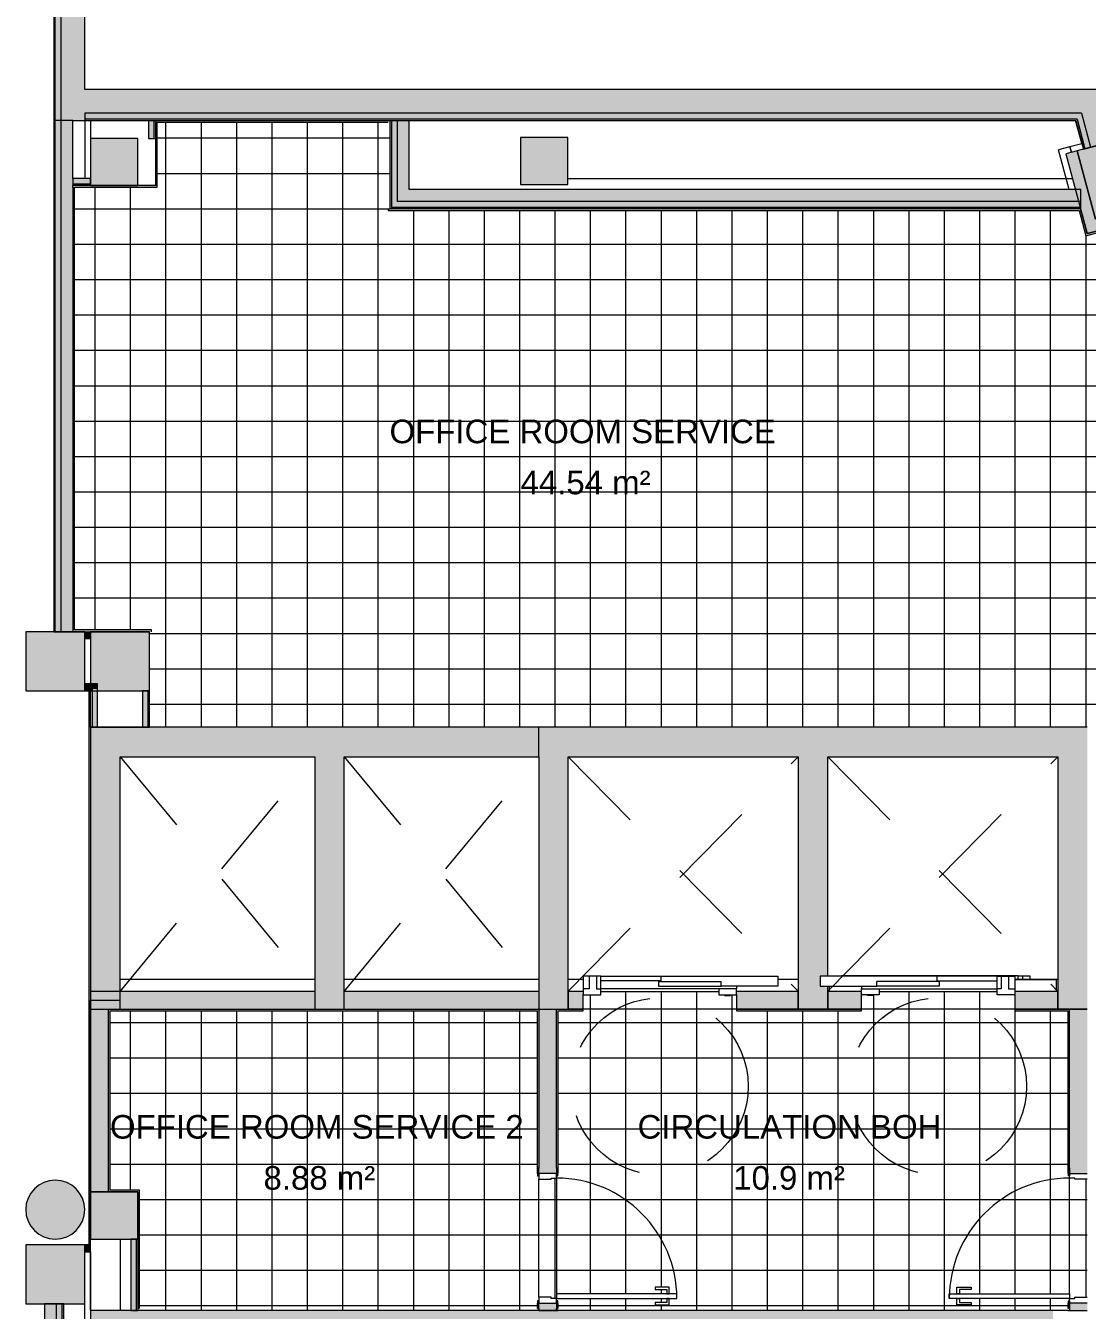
# Model space of a CAD drawing. Header units: metres. Extents: x -227.9 to -140, y 38 to 92.1.
# Drawn here: x -170.39 to -161.39, y 58.76 to 69.65 of the extents above; entities that cross this region are included whole.
import ezdxf

# ---------------------------------------------------------------- set-up
doc = ezdxf.new("R2010")
doc.units = ezdxf.units.M
doc.linetypes.add('JIS_02_0.7', pattern=[1.35, 0.75, -0.6])
for name, color, linetype, lineweight in [('A-AREA-IDEN', 7, 'Continuous', 9), ('A-DOOR', 7, 'Continuous', 5), ('A-FLOR', 7, 'Continuous', 5), ('A-FLOR-PATT', 7, 'Continuous', 5), ('A-WALL', 7, 'Continuous', 5), ('A-WALL-PATT', 7, 'Continuous', 13), ('I-WALL', 7, 'Continuous', 5), ('S-COLS', 7, 'Continuous', 5)]:
    doc.layers.add(name, color=color, linetype=linetype, lineweight=lineweight)
doc.layers.add('A-DETL', color=94, linetype='Continuous', lineweight=5, true_color=0x00a600)
doc.layers.add('A-DETL-MBND', color=9, linetype='Continuous', lineweight=5, true_color=0xc0c0c0)
doc.styles.add('Arial_1', font='arial.ttf', dxfattribs={"height": 0.2})

msp = doc.modelspace()

# ---------------------------------------------------------------- hatches: boundary and pattern name
at = {"layer": 'A-WALL', "true_color": 0xaaaaaa}
h = msp.add_hatch(color=253, dxfattribs=at)
h.paths.add_polyline_path([(-170.152, 68.848), (-170.139, 68.848), (-170.139, 78.315), (-170.152, 78.315), (-170.152, 69.215)])
h.paths.add_polyline_path([(-170.139, 78.465), (-170.139, 79.825), (-170.152, 79.825), (-170.152, 78.465)])
h.paths.add_polyline_path([(-170.139, 79.925), (-170.139, 82.338), (-170.152, 82.338), (-170.152, 79.925)])
h.paths.add_polyline_path([(-170.152, 82.488), (-170.139, 82.488), (-170.139, 85.84), (-170.152, 85.84), (-170.152, 84.218)])
h = msp.add_hatch(color=253, dxfattribs=at)
h.paths.add_polyline_path([(-170.094, 68.848), (-170.089, 68.848), (-170.089, 78.315), (-170.139, 78.315), (-170.139, 68.848)])
h.paths.add_polyline_path([(-170.089, 78.415), (-170.089, 79.825), (-170.139, 79.825), (-170.139, 78.415)])
h.paths.add_polyline_path([(-170.089, 79.925), (-170.089, 82.338), (-170.139, 82.338), (-170.139, 79.925)])
h.paths.add_polyline_path([(-170.089, 82.488), (-170.089, 85.84), (-170.139, 85.84), (-170.139, 82.488)])
for points in [[(-169.889, 68.848), (-169.889, 85.84), (-170.089, 85.84), (-170.089, 68.848)], [(-147.893, 68.911), (-147.856, 68.911), (-147.856, 69.111), (-169.889, 69.111), (-169.889, 68.911), (-149.537, 68.911)]]:
    msp.add_hatch(color=253, dxfattribs=at).paths.add_polyline_path(points)
h = msp.add_hatch(color=253, dxfattribs=at)
h.paths.add_polyline_path([(-147.856, 68.861), (-147.856, 68.911), (-149.733, 68.911), (-149.72, 68.861), (-147.893, 68.861)])
h.paths.add_polyline_path([(-150.359, 68.861), (-149.824, 68.861), (-149.836, 68.911), (-154.407, 68.911), (-154.394, 68.861), (-151.182, 68.861)])
h.paths.add_polyline_path([(-154.549, 68.861), (-154.554, 68.882), (-154.639, 68.861), (-154.601, 68.861)])
h.paths.add_polyline_path([(-155.293, 68.861), (-155.25, 68.861), (-155.052, 68.911), (-161.283, 68.911), (-161.269, 68.861), (-156.115, 68.861)])
h.paths.add_polyline_path([(-161.476, 68.861), (-161.425, 68.861), (-161.438, 68.911), (-169.889, 68.911), (-169.889, 68.861), (-161.871, 68.861)])
h = msp.add_hatch(color=253, dxfattribs=at)
h.paths.add_polyline_path([(-147.856, 68.848), (-147.856, 68.861), (-149.669, 68.861), (-149.666, 68.848), (-147.893, 68.848)])
h.paths.add_polyline_path([(-149.82, 68.848), (-149.824, 68.861), (-154.394, 68.861), (-154.391, 68.848), (-150.359, 68.848)])
h.paths.add_polyline_path([(-156.115, 68.848), (-155.301, 68.848), (-155.25, 68.861), (-161.269, 68.861), (-161.266, 68.848), (-157.76, 68.848)])
h.paths.add_polyline_path([(-161.473, 68.848), (-161.476, 68.861), (-169.889, 68.861), (-169.889, 68.848), (-161.486, 68.848)])
at = {"layer": 'A-WALL-PATT', "lineweight": 5, "true_color": 0xaaaaaa}
for points in [[(-169.589, 61.314), (-169.589, 63.704), (-169.839, 63.704), (-169.839, 61.314)], [(-169.589, 63.454), (-166.039, 63.454), (-166.039, 63.704), (-169.589, 63.704)], [(-166.039, 61.314), (-165.789, 61.314), (-165.789, 63.704), (-166.039, 63.704), (-166.039, 62.785)], [(-162.694, 63.454), (-161.639, 63.454), (-161.639, 63.704), (-165.789, 63.704), (-165.789, 63.454), (-163.589, 63.454)], [(-161.639, 61.314), (-161.389, 61.314), (-161.389, 63.704), (-161.639, 63.704), (-161.639, 61.713)], [(-167.689, 61.314), (-167.689, 63.454), (-167.939, 63.454), (-167.939, 61.314)], [(-163.839, 61.314), (-163.589, 61.314), (-163.589, 61.509), (-163.654, 61.509), (-163.654, 61.594), (-163.589, 61.594), (-163.589, 63.454), (-163.839, 63.454), (-163.839, 61.509)], [(-161.679, 58.51), (-161.679, 58.76), (-169.839, 58.76), (-169.839, 58.51), (-161.871, 58.51)]]:
    msp.add_hatch(color=253, dxfattribs=at).paths.add_polyline_path(points)
at = {"layer": 'I-WALL', "true_color": 0xaaaaaa}
for points in [[(-170.139, 64.514), (-170.139, 68.848), (-170.152, 68.848), (-170.152, 64.514)], [(-170.089, 64.514), (-170.089, 68.848), (-170.139, 68.848), (-170.139, 64.514), (-170.094, 64.514)], [(-169.989, 64.514), (-169.989, 68.848), (-170.089, 68.848), (-170.089, 64.514)], [(-169.302, 68.697), (-169.302, 68.848), (-169.348, 68.848), (-169.348, 68.697)], [(-169.289, 68.697), (-169.289, 68.848), (-169.302, 68.848), (-169.302, 68.697)], [(-167.317, 68.833), (-167.317, 68.848), (-169.289, 68.848), (-169.289, 68.833), (-167.627, 68.833)], [(-167.289, 68.112), (-167.289, 68.848), (-167.302, 68.848), (-167.302, 68.112)], [(-167.239, 68.162), (-167.239, 68.848), (-167.289, 68.848), (-167.289, 68.162)], [(-167.139, 68.262), (-167.139, 68.848), (-167.239, 68.848), (-167.239, 68.262)], [(-161.422, 68.605), (-161.409, 68.608), (-161.473, 68.848), (-161.486, 68.848), (-161.441, 68.679)], [(-161.409, 68.608), (-161.361, 68.621), (-161.425, 68.861), (-161.476, 68.861), (-161.428, 68.679)], [(-161.361, 68.621), (-161.216, 68.66), (-161.283, 68.911), (-161.438, 68.911), (-161.376, 68.679)], [(-169.274, 68.282), (-169.274, 68.833), (-169.289, 68.833), (-169.289, 68.282)], [(-169.839, 68.31), (-169.839, 68.356), (-169.989, 68.356), (-169.989, 68.31)], [(-169.839, 68.297), (-169.839, 68.31), (-169.989, 68.31), (-169.989, 68.297)], [(-169.289, 68.282), (-169.289, 68.297), (-169.989, 68.297), (-169.989, 68.282), (-169.974, 68.282)], [(-169.989, 64.529), (-169.974, 64.529), (-169.974, 68.282), (-169.989, 68.282), (-169.989, 64.928)], [(-161.444, 68.162), (-161.444, 68.262), (-167.239, 68.262), (-167.239, 68.162), (-161.871, 68.162)], [(-161.458, 68.084), (-161.443, 68.084), (-161.447, 68.099), (-167.317, 68.099), (-167.317, 68.084), (-161.871, 68.084)], [(-161.444, 68.099), (-161.444, 68.112), (-167.302, 68.112), (-167.302, 68.099), (-161.871, 68.099)], [(-161.871, 68.112), (-161.444, 68.112), (-161.444, 68.162), (-167.289, 68.162), (-167.289, 68.112), (-162.694, 68.112)], [(-161.405, 67.885), (-161.391, 67.889), (-161.443, 68.084), (-161.458, 68.084)], [(-161.401, 67.871), (-161.258, 67.909), (-161.262, 67.923), (-161.405, 67.885)], [(-169.989, 64.514), (-169.324, 64.514), (-169.324, 64.529), (-169.989, 64.529)], [(-169.839, 64.501), (-169.839, 64.514), (-169.889, 64.514), (-169.889, 64.501)], [(-169.839, 64.455), (-169.839, 64.501), (-169.889, 64.501), (-169.889, 64.455)], [(-169.826, 64.027), (-169.78, 64.027), (-169.78, 64.073), (-169.889, 64.073), (-169.889, 64.027)], [(-169.826, 64.014), (-169.826, 64.027), (-169.889, 64.027), (-169.889, 64.014), (-169.839, 64.014)], [(-169.839, 59.314), (-169.839, 64.014), (-169.854, 64.014), (-169.854, 59.314)], [(-169.826, 63.704), (-169.826, 64.014), (-169.839, 64.014), (-169.839, 63.704)], [(-169.78, 63.704), (-169.78, 64.027), (-169.826, 64.027), (-169.826, 63.704)], [(-169.352, 63.704), (-169.352, 64.014), (-169.398, 64.014), (-169.398, 63.704)], [(-169.339, 63.704), (-169.339, 64.014), (-169.352, 64.014), (-169.352, 63.704)], [(-166.039, 63.454), (-166.039, 63.704), (-169.839, 63.704), (-169.839, 63.454), (-167.689, 63.454)], [(-169.589, 61.389), (-169.589, 63.454), (-169.839, 63.454), (-169.839, 61.389)], [(-166.039, 61.314), (-166.039, 61.464), (-169.839, 61.464), (-169.839, 61.314), (-169.272, 61.314)], [(-169.839, 59.764), (-169.689, 59.764), (-169.689, 61.314), (-169.839, 61.314), (-169.839, 60.642)], [(-169.674, 61.299), (-166.039, 61.299), (-166.039, 61.314), (-169.689, 61.314), (-169.689, 61.299)], [(-169.674, 59.764), (-169.674, 61.299), (-169.689, 61.299), (-169.689, 59.764)], [(-169.439, 59.764), (-169.424, 59.764), (-169.424, 59.779), (-169.674, 59.779), (-169.674, 59.764)], [(-169.424, 58.775), (-169.424, 59.764), (-169.439, 59.764), (-169.439, 58.775)], [(-169.498, 58.76), (-169.452, 58.76), (-169.452, 59.364), (-169.498, 59.364), (-169.498, 59.034)], [(-169.452, 58.76), (-169.439, 58.76), (-169.439, 59.364), (-169.452, 59.364), (-169.452, 59.034)], [(-169.839, 59.301), (-169.839, 59.314), (-169.889, 59.314), (-169.889, 59.301)], [(-169.839, 59.255), (-169.839, 59.301), (-169.889, 59.301), (-169.889, 59.255)], [(-170.129, 55.68), (-170.129, 58.814), (-170.229, 58.814), (-170.229, 55.68)]]:
    msp.add_hatch(color=253, dxfattribs=at).paths.add_polyline_path(points)
h = msp.add_hatch(color=253, dxfattribs=at)
h.paths.add_polyline_path([(-164.338, 61.314), (-163.839, 61.314), (-163.839, 61.464), (-164.364, 61.464), (-164.364, 61.314)])
h.paths.add_polyline_path([(-165.789, 61.314), (-165.664, 61.314), (-165.664, 61.464), (-165.789, 61.464), (-165.789, 61.434)])
h = msp.add_hatch(color=253, dxfattribs=at)
h.paths.add_polyline_path([(-161.871, 61.314), (-161.639, 61.314), (-161.639, 61.464), (-162.004, 61.464), (-162.004, 61.314), (-161.882, 61.314)])
h.paths.add_polyline_path([(-163.304, 61.314), (-163.304, 61.464), (-163.589, 61.464), (-163.589, 61.314)])
h = msp.add_hatch(color=253, dxfattribs=at)
h.paths.add_polyline_path([(-166.047, 58.775), (-166.049, 58.776), (-166.049, 58.821), (-166.054, 58.821), (-166.054, 58.775), (-166.049, 58.775)])
h.paths.add_polyline_path([(-166.049, 59.921), (-166.049, 59.966), (-166.039, 59.966), (-166.039, 61.299), (-166.054, 61.299), (-166.054, 59.921)])
h = msp.add_hatch(color=253, dxfattribs=at)
h.paths.add_polyline_path([(-165.983, 58.76), (-165.889, 58.76), (-165.889, 58.821), (-166.039, 58.821), (-166.039, 58.76)])
h.paths.add_polyline_path([(-165.964, 59.921), (-165.889, 59.921), (-165.889, 61.314), (-166.039, 61.314), (-166.039, 59.921), (-165.983, 59.921)])
h = msp.add_hatch(color=253, dxfattribs=at)
h.paths.add_polyline_path([(-165.889, 58.76), (-165.874, 58.76), (-165.874, 58.821), (-165.879, 58.821), (-165.879, 58.776), (-165.889, 58.776)])
h.paths.add_polyline_path([(-165.879, 59.921), (-165.874, 59.921), (-165.874, 61.314), (-165.889, 61.314), (-165.889, 59.966), (-165.879, 59.966)])
h = msp.add_hatch(color=253, dxfattribs=at)
h.paths.add_polyline_path([(-161.547, 61.299), (-161.539, 61.299), (-161.539, 61.314), (-162.004, 61.314), (-162.004, 61.299), (-161.554, 61.299)])
h.paths.add_polyline_path([(-163.304, 61.299), (-163.304, 61.314), (-164.364, 61.314), (-164.364, 61.299), (-164.338, 61.299)])
h.paths.add_polyline_path([(-165.874, 61.299), (-165.664, 61.299), (-165.664, 61.314), (-165.874, 61.314)])
h = msp.add_hatch(color=253, dxfattribs=at)
h.paths.add_polyline_path([(-161.539, 58.76), (-161.539, 58.776), (-161.549, 58.776), (-161.549, 58.821), (-161.554, 58.821), (-161.554, 58.76), (-161.547, 58.76)])
h.paths.add_polyline_path([(-161.554, 59.921), (-161.549, 59.921), (-161.549, 59.966), (-161.539, 59.966), (-161.539, 61.299), (-161.554, 61.299), (-161.554, 59.966)])
h = msp.add_hatch(color=253, dxfattribs=at)
h.paths.add_polyline_path([(-161.539, 58.76), (-161.389, 58.76), (-161.389, 58.821), (-161.539, 58.821), (-161.539, 58.776)])
h.paths.add_polyline_path([(-161.464, 59.921), (-161.389, 59.921), (-161.389, 61.314), (-161.539, 61.314), (-161.539, 59.921), (-161.495, 59.921)])
h = msp.add_hatch(color=253, dxfattribs=at)
h.paths.add_polyline_path([(-170.094, 55.63), (-170.079, 55.63), (-170.079, 58.51), (-170.129, 58.51), (-170.129, 55.63)])
h.paths.add_polyline_path([(-170.079, 58.66), (-170.079, 58.814), (-170.129, 58.814), (-170.129, 58.66), (-170.094, 58.66)])
h = msp.add_hatch(color=253, dxfattribs=at)
h.paths.add_polyline_path([(-170.079, 55.617), (-170.066, 55.617), (-170.066, 58.51), (-170.079, 58.51), (-170.079, 55.63)])
h.paths.add_polyline_path([(-170.066, 58.66), (-170.066, 58.814), (-170.079, 58.814), (-170.079, 58.66)])
at = {"layer": 'S-COLS', "true_color": 0x808080}
for points in [[(-161.391, 67.889), (-160.618, 68.095), (-160.798, 68.771), (-160.895, 68.746), (-160.74, 68.166), (-161.32, 68.011), (-161.474, 68.591), (-161.571, 68.565), (-161.458, 68.143)], [(-161.32, 68.011), (-160.74, 68.166), (-160.895, 68.746), (-161.474, 68.591), (-161.355, 68.143)], [(-169.439, 68.297), (-169.439, 68.697), (-169.839, 68.697), (-169.839, 68.297)], [(-166.194, 68.305), (-165.794, 68.305), (-165.794, 68.705), (-166.194, 68.705)], [(-170.389, 64.014), (-169.889, 64.014), (-169.889, 64.514), (-170.389, 64.514)], [(-169.339, 64.014), (-169.339, 64.514), (-169.839, 64.514), (-169.839, 64.014)], [(-170.139, 59.364), (-170.084, 59.37), (-170.031, 59.388), (-169.983, 59.418), (-169.944, 59.458), (-169.914, 59.505), (-169.895, 59.558), (-169.889, 59.614), (-169.895, 59.669), (-169.914, 59.722), (-169.944, 59.769), (-169.983, 59.809), (-170.031, 59.839), (-170.084, 59.857), (-170.139, 59.864), (-170.195, 59.857), (-170.248, 59.839), (-170.295, 59.809), (-170.335, 59.769), (-170.364, 59.722), (-170.383, 59.669), (-170.389, 59.614), (-170.383, 59.558), (-170.364, 59.505), (-170.335, 59.458), (-170.295, 59.418), (-170.248, 59.388), (-170.195, 59.37)], [(-169.439, 59.364), (-169.439, 59.764), (-169.839, 59.764), (-169.839, 59.364)], [(-170.389, 58.814), (-169.889, 58.814), (-169.889, 59.314), (-170.389, 59.314)]]:
    msp.add_hatch(color=8, dxfattribs=at).paths.add_polyline_path(points)

# ---------------------------------------------------------------- linework, layer by layer
at = {"layer": 'A-DETL', "color": 7, "linetype": 'JIS_02_0.7'}
for p, q in [((-169.589, 61.464), (-167.939, 63.454)), ((-169.589, 63.454), (-167.939, 61.464)), ((-167.689, 61.464), (-166.039, 63.454)), ((-167.689, 63.454), (-166.039, 61.464)), ((-165.789, 63.454), (-163.839, 61.465)), ((-165.789, 61.465), (-163.839, 63.454)), ((-163.589, 63.454), (-161.639, 61.464)), ((-163.589, 61.465), (-161.639, 63.454))]:
    msp.add_line(p, q, dxfattribs=at)
for centre in [(-165.014, 60.659), (-162.654, 60.659)]:
    msp.add_circle(centre, 0.75, dxfattribs=at)
at = {"layer": 'A-DETL-MBND', "lineweight": 9}
for p, q in [((-169.889, 68.848), (-169.889, 68.356)), ((-161.536, 68.626), (-161.632, 68.601)), ((-161.536, 68.627), (-161.435, 68.653)), ((-161.523, 68.578), (-161.536, 68.627)), ((-161.536, 68.626), (-161.523, 68.578)), ((-161.435, 68.653), (-161.422, 68.605)), ((-161.542, 68.262), (-161.632, 68.601)), ((-161.515, 68.355), (-165.794, 68.355)), ((-162.004, 61.564), (-161.652, 61.564)), ((-161.652, 61.564), (-161.652, 61.464)), ((-163.576, 61.464), (-163.576, 61.509)), ((-169.589, 59.364), (-169.589, 58.76)), ((-169.839, 58.76), (-169.839, 59.255))]:
    msp.add_line(p, q, dxfattribs=at)
at = {"layer": 'A-DETL-MBND'}
for p, q in [((-162.484, 61.595), (-163.474, 61.595)), ((-161.974, 61.595), (-162.484, 61.595)), ((-161.974, 61.564), (-161.974, 61.595)), ((-161.974, 61.595), (-161.877, 61.595)), ((-161.939, 61.595), (-161.939, 61.564)), ((-161.877, 61.595), (-161.877, 61.564))]:
    msp.add_line(p, q, dxfattribs=at)
at = {"layer": 'A-DOOR', "color": 9, "lineweight": 9, "true_color": 0xc0c0c0}
for p, q in [((-165.664, 61.594), (-165.664, 61.486)), ((-165.611, 61.594), (-165.664, 61.594)), ((-162.057, 61.594), (-162.004, 61.594)), ((-162.004, 61.594), (-162.004, 61.486))]:
    msp.add_line(p, q, dxfattribs=at)
at = {"layer": 'A-DOOR', "color": 9, "true_color": 0xc0c0c0}
for p, q in [((-165.611, 61.594), (-165.611, 61.486)), ((-165.514, 61.594), (-165.611, 61.594)), ((-165.549, 61.594), (-165.549, 61.486)), ((-165.514, 61.594), (-165.004, 61.594)), ((-165.514, 61.434), (-165.514, 61.594)), ((-165.004, 61.554), (-165.514, 61.554)), ((-165.024, 61.549), (-164.494, 61.549)), ((-165.024, 61.549), (-165.024, 61.509)), ((-165.004, 61.594), (-165.004, 61.554)), ((-165.004, 61.594), (-164.014, 61.594)), ((-164.494, 61.509), (-164.494, 61.549)), ((-164.014, 61.594), (-164.014, 61.509)), ((-163.654, 61.594), (-163.654, 61.509)), ((-162.664, 61.594), (-163.654, 61.594)), ((-162.644, 61.549), (-163.174, 61.549)), ((-163.174, 61.509), (-163.174, 61.549)), ((-162.664, 61.594), (-162.664, 61.554)), ((-162.154, 61.594), (-162.664, 61.594)), ((-162.664, 61.554), (-162.154, 61.554)), ((-162.644, 61.549), (-162.644, 61.509)), ((-162.154, 61.434), (-162.154, 61.594)), ((-162.154, 61.594), (-162.057, 61.594)), ((-162.119, 61.594), (-162.119, 61.486)), ((-162.057, 61.594), (-162.057, 61.486)), ((-165.611, 61.486), (-165.664, 61.486)), ((-165.664, 61.486), (-165.664, 61.434)), ((-165.664, 61.434), (-165.514, 61.434)), ((-165.549, 61.486), (-165.514, 61.486)), ((-164.514, 61.486), (-165.514, 61.486)), ((-165.024, 61.509), (-164.494, 61.509)), ((-164.514, 61.486), (-164.514, 61.434)), ((-164.364, 61.486), (-164.514, 61.486)), ((-164.514, 61.434), (-164.364, 61.434)), ((-164.014, 61.509), (-164.494, 61.509)), ((-164.464, 61.434), (-164.464, 61.429)), ((-164.414, 61.429), (-164.414, 61.434)), ((-164.364, 61.509), (-164.364, 61.486)), ((-164.364, 61.434), (-164.364, 61.486)), ((-163.654, 61.509), (-163.174, 61.509)), ((-163.304, 61.509), (-163.304, 61.486)), ((-163.304, 61.434), (-163.304, 61.486)), ((-163.304, 61.486), (-163.154, 61.486)), ((-163.154, 61.434), (-163.304, 61.434)), ((-163.254, 61.429), (-163.254, 61.434)), ((-163.204, 61.434), (-163.204, 61.429)), ((-162.644, 61.509), (-163.174, 61.509)), ((-163.154, 61.486), (-163.154, 61.434)), ((-163.154, 61.486), (-162.154, 61.486)), ((-162.119, 61.486), (-162.154, 61.486)), ((-162.004, 61.434), (-162.154, 61.434)), ((-162.057, 61.486), (-162.004, 61.486)), ((-162.004, 61.486), (-162.004, 61.434)), ((-164.464, 61.429), (-164.414, 61.429)), ((-163.204, 61.429), (-163.254, 61.429)), ((-166.049, 59.966), (-166.049, 59.901)), ((-166.039, 59.966), (-166.049, 59.966)), ((-166.039, 59.901), (-166.039, 59.966)), ((-165.889, 59.921), (-166.039, 59.921)), ((-166.039, 59.921), (-166.039, 59.871)), ((-165.889, 59.966), (-165.889, 59.901)), ((-165.879, 59.966), (-165.889, 59.966)), ((-165.889, 59.881), (-165.889, 59.921)), ((-165.879, 59.901), (-165.879, 59.966)), ((-161.549, 59.966), (-161.539, 59.966)), ((-161.549, 59.901), (-161.549, 59.966)), ((-161.539, 59.966), (-161.539, 59.901)), ((-161.539, 59.881), (-161.539, 59.921)), ((-161.539, 59.921), (-161.389, 59.921)), ((-166.049, 59.901), (-166.039, 59.901)), ((-166.039, 59.871), (-165.933, 59.871)), ((-165.933, 59.871), (-165.933, 59.881)), ((-165.933, 59.881), (-165.889, 59.881)), ((-165.889, 59.901), (-165.879, 59.901)), ((-161.539, 59.901), (-161.549, 59.901)), ((-161.495, 59.881), (-161.539, 59.881)), ((-161.495, 59.871), (-161.495, 59.881)), ((-161.389, 59.871), (-161.495, 59.871)), ((-166.039, 58.841), (-166.049, 58.841)), ((-166.049, 58.841), (-166.049, 58.776)), ((-165.933, 58.871), (-166.039, 58.871)), ((-166.039, 58.871), (-166.039, 58.821)), ((-166.039, 58.776), (-166.039, 58.841)), ((-166.039, 58.821), (-165.889, 58.821)), ((-165.933, 58.861), (-165.933, 58.871)), ((-165.889, 58.861), (-165.933, 58.861)), ((-165.889, 58.821), (-165.889, 58.861)), ((-165.879, 58.841), (-165.889, 58.841)), ((-165.889, 58.841), (-165.889, 58.776)), ((-165.879, 58.776), (-165.879, 58.841)), ((-161.549, 58.776), (-161.549, 58.841)), ((-161.549, 58.841), (-161.539, 58.841)), ((-161.539, 58.861), (-161.495, 58.861)), ((-161.539, 58.821), (-161.539, 58.861)), ((-161.539, 58.841), (-161.539, 58.776)), ((-161.389, 58.821), (-161.539, 58.821)), ((-161.495, 58.871), (-161.389, 58.871)), ((-161.495, 58.861), (-161.495, 58.871)), ((-166.049, 58.776), (-166.039, 58.776)), ((-165.889, 58.776), (-165.879, 58.776)), ((-161.539, 58.776), (-161.549, 58.776))]:
    msp.add_line(p, q, dxfattribs=at)
at = {"layer": 'A-DOOR'}
for p, q in [((-164.934, 58.956), (-165.054, 58.956)), ((-165.054, 58.956), (-165.054, 58.936)), ((-165.054, 58.936), (-164.954, 58.936)), ((-164.954, 58.936), (-164.954, 58.901)), ((-164.934, 58.901), (-164.934, 58.956)), ((-162.494, 58.901), (-162.494, 58.956)), ((-162.494, 58.956), (-162.374, 58.956)), ((-162.474, 58.936), (-162.474, 58.901)), ((-162.374, 58.936), (-162.474, 58.936)), ((-162.374, 58.956), (-162.374, 58.936)), ((-164.869, 58.901), (-165.889, 58.901)), ((-165.889, 58.901), (-165.889, 58.861)), ((-165.889, 58.861), (-164.869, 58.861)), ((-164.954, 58.826), (-165.054, 58.826)), ((-165.054, 58.826), (-165.054, 58.806)), ((-164.954, 58.901), (-164.934, 58.901)), ((-164.934, 58.861), (-164.954, 58.861)), ((-164.954, 58.861), (-164.954, 58.826)), ((-164.934, 58.806), (-164.934, 58.861)), ((-164.869, 58.861), (-164.869, 58.901)), ((-162.559, 58.901), (-161.539, 58.901)), ((-162.559, 58.861), (-162.559, 58.901)), ((-161.539, 58.861), (-162.559, 58.861)), ((-162.474, 58.901), (-162.494, 58.901)), ((-162.494, 58.861), (-162.474, 58.861)), ((-162.494, 58.806), (-162.494, 58.861)), ((-162.474, 58.861), (-162.474, 58.826)), ((-162.474, 58.826), (-162.374, 58.826)), ((-162.374, 58.826), (-162.374, 58.806)), ((-161.539, 58.901), (-161.539, 58.861)), ((-165.054, 58.806), (-164.934, 58.806)), ((-162.374, 58.806), (-162.494, 58.806))]:
    msp.add_line(p, q, dxfattribs=at)
for centre, start, end in [((-165.889, 58.861), 0, 90), ((-161.539, 58.861), 90, 180)]:
    msp.add_arc(centre, 1.02, start, end, dxfattribs=at)
at = {"layer": 'A-FLOR', "lineweight": 9}
for p, q in [((-169.839, 68.848), (-169.839, 68.697)), ((-161.436, 68.655), (-161.49, 68.848)), ((-167.939, 61.564), (-169.589, 61.564)), ((-166.039, 61.564), (-167.689, 61.564)), ((-165.664, 61.564), (-165.789, 61.564)), ((-163.839, 61.564), (-164.014, 61.564)), ((-161.639, 61.564), (-162.004, 61.564)), ((-169.839, 59.255), (-169.839, 58.76)), ((-169.889, 58.66), (-169.889, 58.814))]:
    msp.add_line(p, q, dxfattribs=at)
at = {"layer": 'A-FLOR'}
msp.add_line((-165.874, 58.761), (-161.554, 58.761), dxfattribs=at)
at = {"layer": 'A-FLOR-PATT', "color": 9, "linetype": 'Continuous', "true_color": 0xc0c0c0}
for p, q in [((-169.2, 63.704), (-169.2, 68.833)), ((-168.9, 63.704), (-168.9, 68.833)), ((-168.6, 63.704), (-168.6, 68.833)), ((-168.3, 63.704), (-168.3, 68.833)), ((-168, 63.704), (-168, 68.833)), ((-167.7, 63.704), (-167.7, 68.833)), ((-167.4, 63.704), (-167.4, 68.833)), ((-169.274, 68.7), (-167.302, 68.7)), ((-169.274, 68.4), (-167.302, 68.4)), ((-169.8, 64.529), (-169.8, 68.282)), ((-169.5, 64.529), (-169.5, 68.282)), ((-169.974, 68.1), (-167.302, 68.1)), ((-167.1, 63.704), (-167.1, 68.084)), ((-166.8, 63.704), (-166.8, 68.084)), ((-166.5, 63.704), (-166.5, 68.084)), ((-166.2, 63.704), (-166.2, 68.084)), ((-165.9, 63.704), (-165.9, 68.084)), ((-165.6, 63.704), (-165.6, 68.084)), ((-165.3, 63.704), (-165.3, 68.084)), ((-165, 63.704), (-165, 68.084)), ((-164.7, 63.704), (-164.7, 68.084)), ((-164.4, 63.704), (-164.4, 68.084)), ((-164.1, 63.704), (-164.1, 68.084)), ((-163.8, 63.704), (-163.8, 68.084)), ((-163.5, 63.704), (-163.5, 68.084)), ((-163.2, 63.704), (-163.2, 68.084)), ((-162.9, 63.704), (-162.9, 68.084)), ((-162.6, 63.704), (-162.6, 68.084)), ((-162.3, 63.704), (-162.3, 68.084)), ((-162, 63.704), (-162, 68.084)), ((-161.7, 63.704), (-161.7, 68.084)), ((-161.4, 63.704), (-161.4, 67.871)), ((-169.974, 67.8), (-161.23, 67.8)), ((-169.974, 67.5), (-161.154, 67.5)), ((-169.974, 67.2), (-161.078, 67.2)), ((-169.974, 66.9), (-161.002, 66.9)), ((-169.974, 66.6), (-160.926, 66.6)), ((-169.974, 66.3), (-160.849, 66.3)), ((-169.974, 66), (-160.773, 66)), ((-169.974, 65.7), (-160.697, 65.7)), ((-169.974, 65.4), (-160.621, 65.4)), ((-169.974, 65.1), (-160.545, 65.1)), ((-169.974, 64.8), (-160.469, 64.8)), ((-169.339, 64.5), (-160.392, 64.5)), ((-169.339, 64.2), (-160.316, 64.2)), ((-169.339, 63.9), (-160.24, 63.9)), ((-165.6, 58.901), (-165.6, 61.434)), ((-165.3, 58.901), (-165.3, 61.464)), ((-165, 58.956), (-165, 61.464)), ((-164.7, 58.761), (-164.7, 61.464)), ((-164.4, 58.761), (-164.4, 61.434)), ((-163.2, 58.761), (-163.2, 61.434)), ((-162.9, 58.761), (-162.9, 61.464)), ((-162.6, 58.761), (-162.6, 61.464)), ((-162.3, 58.901), (-162.3, 61.464)), ((-169.5, 59.779), (-169.5, 61.299)), ((-169.2, 58.76), (-169.2, 61.299)), ((-168.9, 58.76), (-168.9, 61.299)), ((-168.6, 58.76), (-168.6, 61.299)), ((-168.3, 58.76), (-168.3, 61.299)), ((-168, 58.76), (-168, 61.299)), ((-167.7, 58.76), (-167.7, 61.299)), ((-167.4, 58.76), (-167.4, 61.299)), ((-167.1, 58.76), (-167.1, 61.299)), ((-166.8, 58.76), (-166.8, 61.299)), ((-166.5, 58.76), (-166.5, 61.299)), ((-166.2, 58.76), (-166.2, 61.299)), ((-164.1, 58.761), (-164.1, 61.299)), ((-163.8, 58.761), (-163.8, 61.299)), ((-163.5, 58.761), (-163.5, 61.299)), ((-162, 58.901), (-162, 61.299)), ((-161.7, 58.901), (-161.7, 61.299)), ((-169.674, 61.2), (-166.054, 61.2)), ((-165.874, 61.2), (-161.554, 61.2)), ((-169.674, 60.9), (-166.054, 60.9)), ((-165.874, 60.9), (-161.554, 60.9)), ((-169.674, 60.6), (-166.054, 60.6)), ((-165.874, 60.6), (-161.554, 60.6)), ((-169.674, 60.3), (-166.054, 60.3)), ((-165.874, 60.3), (-161.554, 60.3)), ((-169.674, 60), (-166.054, 60)), ((-165.874, 60), (-161.554, 60)), ((-165.9, 58.861), (-165.9, 59.881)), ((-161.4, 58.871), (-161.4, 59.871)), ((-169.424, 59.7), (-166.039, 59.7)), ((-166.039, 59.7), (-161.39, 59.7)), ((-169.424, 59.4), (-166.039, 59.4)), ((-166.039, 59.4), (-161.389, 59.4)), ((-169.424, 59.1), (-166.039, 59.1)), ((-166.039, 59.1), (-161.389, 59.1)), ((-165, 58.901), (-165, 58.936)), ((-165.6, 58.761), (-165.6, 58.861)), ((-165.3, 58.761), (-165.3, 58.861)), ((-165, 58.826), (-165, 58.861)), ((-162.3, 58.761), (-162.3, 58.861)), ((-162, 58.761), (-162, 58.861)), ((-161.7, 58.761), (-161.7, 58.861)), ((-169.424, 58.8), (-166.054, 58.8)), ((-165.874, 58.8), (-161.554, 58.8)), ((-165, 58.761), (-165, 58.806))]:
    msp.add_line(p, q, dxfattribs=at)
at = {"layer": 'A-WALL', "lineweight": 13}
for p, q in [((-169.889, 69.111), (-169.889, 85.84)), ((-170.152, 78.315), (-170.152, 68.848)), ((-147.856, 69.111), (-169.889, 69.111)), ((-169.989, 68.848), (-161.486, 68.848))]:
    msp.add_line(p, q, dxfattribs=at)
at = {"layer": 'A-WALL'}
for p, q in [((-170.139, 64.514), (-170.139, 78.315)), ((-170.089, 64.514), (-170.089, 78.315)), ((-161.438, 68.911), (-169.889, 68.911)), ((-169.889, 68.911), (-169.889, 68.848)), ((-161.476, 68.861), (-169.889, 68.861)), ((-169.302, 68.848), (-169.302, 68.697)), ((-167.289, 68.848), (-167.289, 68.112)), ((-167.239, 68.848), (-167.239, 68.162)), ((-161.476, 68.861), (-161.409, 68.608)), ((-161.438, 68.911), (-161.361, 68.621)), ((-169.989, 68.356), (-169.989, 68.297)), ((-169.989, 68.31), (-169.839, 68.31)), ((-169.989, 68.282), (-169.989, 64.514)), ((-161.444, 68.112), (-167.289, 68.112)), ((-161.444, 68.162), (-167.239, 68.162)), ((-169.839, 64.501), (-169.889, 64.501)), ((-169.889, 64.027), (-169.826, 64.027)), ((-169.826, 64.027), (-169.826, 63.704)), ((-169.352, 63.704), (-169.352, 64.014)), ((-169.839, 63.704), (-169.839, 61.389)), ((-169.398, 63.704), (-169.339, 63.704)), ((-169.689, 61.299), (-169.689, 59.764)), ((-166.039, 61.299), (-166.039, 59.966)), ((-165.889, 59.966), (-165.889, 61.314)), ((-165.789, 61.314), (-165.664, 61.314)), ((-165.664, 61.314), (-165.789, 61.314)), ((-164.364, 61.314), (-163.839, 61.314)), ((-163.839, 61.314), (-164.364, 61.314)), ((-163.589, 61.314), (-163.304, 61.314)), ((-163.304, 61.314), (-163.589, 61.314)), ((-162.004, 61.314), (-161.639, 61.314)), ((-161.639, 61.314), (-162.004, 61.314)), ((-161.539, 59.966), (-161.539, 61.314)), ((-169.452, 59.364), (-169.452, 58.76)), ((-169.839, 59.301), (-169.889, 59.301)), ((-170.129, 58.66), (-170.129, 58.814)), ((-170.079, 58.66), (-170.079, 58.814)), ((-165.889, 58.76), (-165.889, 58.776)), ((-161.539, 58.776), (-161.539, 58.76))]:
    msp.add_line(p, q, dxfattribs=at)
at = {"layer": 'A-WALL', "lineweight": 15}
for p, q in [((-169.839, 63.704), (-169.839, 61.314)), ((-169.589, 63.704), (-169.839, 63.704)), ((-166.039, 63.704), (-169.589, 63.704)), ((-165.789, 63.704), (-166.039, 63.704)), ((-161.639, 63.704), (-165.789, 63.704)), ((-161.389, 63.704), (-161.639, 63.704)), ((-169.589, 61.314), (-169.589, 63.454)), ((-169.589, 63.454), (-167.939, 63.454)), ((-167.939, 63.454), (-167.939, 61.314)), ((-167.689, 61.314), (-167.689, 63.454)), ((-167.689, 63.454), (-166.039, 63.454)), ((-166.039, 63.454), (-166.039, 61.314)), ((-165.789, 61.314), (-165.789, 63.454)), ((-165.789, 63.454), (-163.839, 63.454)), ((-163.839, 63.454), (-163.839, 61.314)), ((-163.589, 61.594), (-163.589, 63.454)), ((-163.589, 63.454), (-161.639, 63.454)), ((-161.639, 63.454), (-161.639, 61.314)), ((-163.589, 61.314), (-163.589, 61.509)), ((-169.839, 61.314), (-169.589, 61.314)), ((-167.939, 61.314), (-167.689, 61.314)), ((-166.039, 61.314), (-165.789, 61.314)), ((-163.839, 61.314), (-163.589, 61.314)), ((-161.639, 61.314), (-161.389, 61.314)), ((-161.679, 58.76), (-169.839, 58.76)), ((-169.839, 58.76), (-169.839, 58.51))]:
    msp.add_line(p, q, dxfattribs=at)
at = {"layer": 'I-WALL', "lineweight": 13}
for p, q in [((-170.152, 68.848), (-170.152, 64.514)), ((-169.989, 68.848), (-170.152, 68.848)), ((-169.989, 68.356), (-169.989, 68.848)), ((-169.348, 68.848), (-169.348, 68.697)), ((-169.289, 68.848), (-169.289, 68.297)), ((-167.302, 68.848), (-167.302, 68.099)), ((-167.139, 68.262), (-167.139, 68.848)), ((-161.486, 68.848), (-161.422, 68.605)), ((-169.274, 68.833), (-167.317, 68.833)), ((-169.274, 68.282), (-169.274, 68.833)), ((-169.348, 68.697), (-169.289, 68.697)), ((-161.422, 68.605), (-161.216, 68.66)), ((-169.839, 68.356), (-169.989, 68.356)), ((-169.989, 68.282), (-169.989, 68.297)), ((-169.289, 68.297), (-169.989, 68.297)), ((-169.839, 68.297), (-169.839, 68.356)), ((-169.974, 68.282), (-169.274, 68.282)), ((-169.974, 64.529), (-169.974, 68.282)), ((-161.444, 68.262), (-167.139, 68.262)), ((-161.444, 68.099), (-161.444, 68.262)), ((-167.317, 68.099), (-167.317, 68.084)), ((-167.317, 68.084), (-161.458, 68.084)), ((-161.444, 68.099), (-167.302, 68.099)), ((-161.458, 68.084), (-161.401, 67.871)), ((-161.391, 67.889), (-161.447, 68.099)), ((-161.401, 67.871), (-161.258, 67.909)), ((-161.247, 67.927), (-161.391, 67.889)), ((-170.152, 64.514), (-169.339, 64.514)), ((-169.324, 64.529), (-169.974, 64.529)), ((-169.889, 64.514), (-169.889, 64.455)), ((-169.839, 64.455), (-169.839, 64.514)), ((-169.324, 64.514), (-169.324, 64.529)), ((-169.889, 64.455), (-169.839, 64.455)), ((-169.78, 64.073), (-169.889, 64.073)), ((-169.889, 64.073), (-169.889, 64.014)), ((-169.78, 63.704), (-169.78, 64.073)), ((-169.889, 64.014), (-169.839, 64.014)), ((-169.854, 64.014), (-169.854, 59.314)), ((-169.839, 63.704), (-169.839, 64.014)), ((-169.398, 64.014), (-169.398, 63.704)), ((-169.339, 64.014), (-169.398, 64.014)), ((-169.339, 63.704), (-169.339, 64.014)), ((-169.839, 63.704), (-169.398, 63.704)), ((-166.039, 63.704), (-169.339, 63.704)), ((-166.039, 63.454), (-166.039, 63.704)), ((-169.589, 63.454), (-167.939, 63.454)), ((-169.589, 61.389), (-169.589, 63.454)), ((-167.689, 63.454), (-166.039, 63.454)), ((-167.939, 61.464), (-169.839, 61.464)), ((-169.839, 61.464), (-169.839, 59.764)), ((-166.039, 61.464), (-167.689, 61.464)), ((-166.039, 61.464), (-166.039, 61.299)), ((-165.664, 61.464), (-165.789, 61.464)), ((-165.789, 61.464), (-165.789, 61.314)), ((-165.664, 61.314), (-165.664, 61.434)), ((-163.839, 61.464), (-164.364, 61.464)), ((-164.364, 61.434), (-164.364, 61.314)), ((-163.839, 61.314), (-163.839, 61.464)), ((-163.304, 61.464), (-163.589, 61.464)), ((-163.589, 61.464), (-163.589, 61.314)), ((-163.304, 61.314), (-163.304, 61.434)), ((-161.639, 61.464), (-162.004, 61.464)), ((-162.004, 61.434), (-162.004, 61.314)), ((-161.639, 61.314), (-161.639, 61.464)), ((-169.839, 59.255), (-169.839, 61.389)), ((-169.839, 61.389), (-169.589, 61.389)), ((-169.839, 61.314), (-165.789, 61.314)), ((-169.689, 61.314), (-169.689, 61.299)), ((-169.674, 61.299), (-166.054, 61.299)), ((-169.674, 59.779), (-169.674, 61.299)), ((-166.054, 61.299), (-166.054, 59.921)), ((-165.874, 59.921), (-165.874, 61.299)), ((-165.874, 61.299), (-165.664, 61.299)), ((-165.664, 61.299), (-165.664, 61.314)), ((-164.364, 61.314), (-164.364, 61.299)), ((-164.364, 61.299), (-163.304, 61.299)), ((-163.589, 61.314), (-163.839, 61.314)), ((-163.304, 61.299), (-163.304, 61.314)), ((-162.004, 61.314), (-162.004, 61.299)), ((-162.004, 61.299), (-161.554, 61.299)), ((-161.389, 61.314), (-161.639, 61.314)), ((-161.554, 61.299), (-161.554, 59.921)), ((-166.054, 59.921), (-166.049, 59.921)), ((-165.879, 59.921), (-165.874, 59.921)), ((-161.554, 59.921), (-161.549, 59.921)), ((-169.839, 59.764), (-169.439, 59.764)), ((-169.424, 59.779), (-169.674, 59.779)), ((-169.439, 59.764), (-169.439, 58.76)), ((-169.424, 58.775), (-169.424, 59.779)), ((-169.439, 59.364), (-169.498, 59.364)), ((-169.498, 59.364), (-169.498, 58.76)), ((-169.839, 59.314), (-169.889, 59.314)), ((-169.889, 59.314), (-169.889, 59.255)), ((-169.889, 59.255), (-169.839, 59.255)), ((-166.049, 58.821), (-166.054, 58.821)), ((-166.054, 58.821), (-166.054, 58.775)), ((-165.874, 58.821), (-165.879, 58.821)), ((-165.874, 58.775), (-165.874, 58.821)), ((-161.549, 58.821), (-161.554, 58.821)), ((-161.554, 58.821), (-161.554, 58.775)), ((-170.229, 58.814), (-170.229, 55.78)), ((-170.066, 58.814), (-170.229, 58.814)), ((-170.066, 58.66), (-170.066, 58.814)), ((-169.498, 58.76), (-169.439, 58.76)), ((-166.039, 58.775), (-166.039, 58.76)), ((-166.039, 58.76), (-165.874, 58.76)), ((-161.554, 58.76), (-161.389, 58.76))]:
    msp.add_line(p, q, dxfattribs=at)
at = {"layer": 'I-WALL'}
for p, q in [((-165.514, 61.464), (-164.514, 61.464)), ((-163.154, 61.464), (-162.154, 61.464)), ((-164.364, 61.314), (-165.664, 61.314)), ((-162.004, 61.314), (-163.304, 61.314)), ((-166.039, 58.871), (-166.039, 59.871)), ((-165.889, 59.881), (-165.889, 58.901)), ((-161.539, 58.901), (-161.539, 59.881))]:
    msp.add_line(p, q, dxfattribs=at)
at = {"layer": 'S-COLS', "color": 8, "lineweight": 15, "true_color": 0x7f7f7f}
for p, q in [((-160.895, 68.746), (-161.474, 68.591)), ((-161.474, 68.591), (-161.32, 68.011))]:
    msp.add_line(p, q, dxfattribs=at)
at = {"layer": 'S-COLS', "lineweight": 9}
for p, q in [((-169.439, 68.697), (-169.839, 68.697)), ((-169.839, 68.697), (-169.839, 68.297)), ((-169.439, 68.297), (-169.439, 68.697)), ((-165.794, 68.705), (-166.194, 68.705)), ((-166.194, 68.705), (-166.194, 68.305)), ((-165.794, 68.305), (-165.794, 68.705)), ((-161.474, 68.591), (-161.571, 68.565)), ((-161.571, 68.565), (-161.391, 67.889)), ((-161.32, 68.011), (-161.474, 68.591)), ((-169.839, 68.297), (-169.439, 68.297)), ((-166.194, 68.305), (-165.794, 68.305)), ((-161.391, 67.889), (-160.618, 68.095)), ((-169.889, 64.514), (-170.389, 64.514)), ((-170.389, 64.514), (-170.389, 64.014)), ((-169.889, 64.014), (-169.889, 64.514)), ((-169.839, 64.514), (-169.839, 64.014)), ((-169.339, 64.514), (-169.839, 64.514)), ((-169.339, 64.014), (-169.339, 64.514)), ((-170.389, 64.014), (-169.889, 64.014)), ((-169.839, 64.014), (-169.339, 64.014)), ((-169.439, 59.764), (-169.839, 59.764)), ((-169.839, 59.764), (-169.839, 59.364)), ((-169.439, 59.364), (-169.439, 59.764)), ((-169.839, 59.364), (-169.439, 59.364)), ((-169.889, 59.314), (-170.389, 59.314)), ((-170.389, 59.314), (-170.389, 58.814)), ((-169.889, 58.814), (-169.889, 59.314)), ((-170.389, 58.814), (-169.889, 58.814))]:
    msp.add_line(p, q, dxfattribs=at)
for start, end in [(90, 270), (270, 90)]:
    msp.add_arc((-170.139, 59.614), 0.25, start, end, dxfattribs=at)

# ---------------------------------------------------------------- texts
at = {"layer": 'A-AREA-IDEN', "color": 164, "true_color": 0x0029a5, "style": 'Arial_1'}
for s, p in [('OFFICE ROOM SERVICE', (-167.305, 66.112)), ('44.54 m²', (-166.194, 65.679)), ('OFFICE ROOM SERVICE 2', (-169.675, 60.216)), ('CIRCULATION BOH', (-165.202, 60.216)), ('8.88 m²', (-168.373, 59.783)), ('10.9 m²', (-164.391, 59.783))]:
    msp.add_text(s, height=0.2, dxfattribs=at).set_placement(p)

doc.saveas('drawing.dxf')
